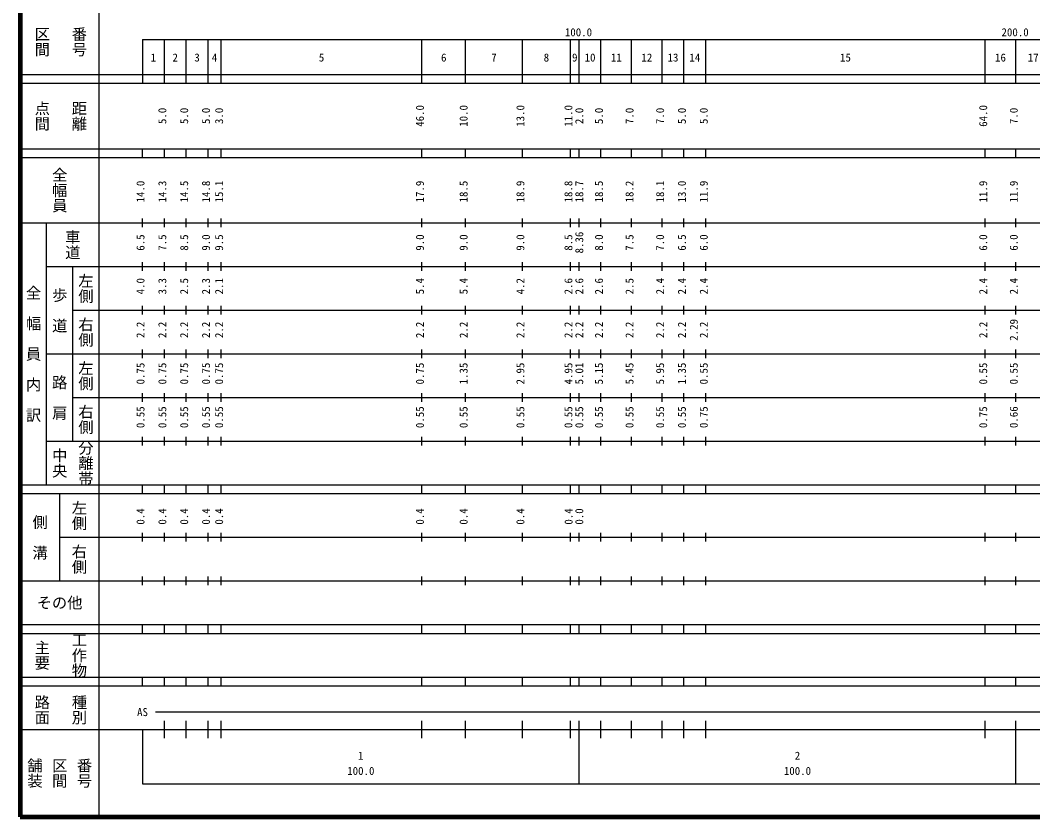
# Model space of a CAD drawing. Units: millimetres on the paper, enlarged 1000 times. Extents: x 40000 to 680000, y 20000 to 380000.
# Drawn here: x 40000 to 271890, y 20000 to 202409 of the extents above; entities that cross this region are included whole.
import ezdxf
from ezdxf.enums import TextEntityAlignment as Align

# ---------------------------------------------------------------- set-up
doc = ezdxf.new("R2010")
doc.units = ezdxf.units.MM
doc.header["$LTSCALE"] = 1000
doc.layers.add('M-TTL', color=2, linetype='Continuous', lineweight=140)
doc.layers.add('M-TTL-BAND', color=7, linetype='Continuous', lineweight=25)
doc.styles.add('@ＭＳ ゴシック', font='')
doc.styles.add('ＭＳ ゴシック', font='')
doc.styles.get('@ＭＳ ゴシック').set_extended_font_data('@MS Gothic')
doc.styles.get('ＭＳ ゴシック').set_extended_font_data('MS Gothic')

msp = doc.modelspace()

# ---------------------------------------------------------------- linework, layer by layer
at = {"layer": 'M-TTL'}
for p, q in [((40000, 380000), (40000, 20000)), ((40000, 20000), (680000, 20000))]:
    msp.add_line(p, q, dxfattribs=at)
at = {"layer": 'M-TTL-BAND'}
for p, q in [((58000, 370000), (58000, 20000)), ((68000, 198000), (579000, 198000)), ((68000, 198000), (68000, 188000)), ((73000, 188000), (73000, 198000)), ((78000, 188000), (78000, 198000)), ((83000, 188000), (83000, 198000)), ((86000, 188000), (86000, 198000)), ((132000, 188000), (132000, 198000)), ((142000, 188000), (142000, 198000)), ((155000, 188000), (155000, 198000)), ((166000, 188000), (166000, 198000)), ((168000, 188000), (168000, 198000)), ((173000, 188000), (173000, 198000)), ((180000, 188000), (180000, 198000)), ((187000, 188000), (187000, 198000)), ((192000, 188000), (192000, 198000)), ((197000, 188000), (197000, 198000)), ((261000, 188000), (261000, 198000)), ((268000, 188000), (268000, 198000)), ((40000, 190000), (579000, 190000)), ((40000, 188000), (579000, 188000)), ((40000, 173000), (579000, 173000)), ((68000, 171000), (68000, 173000)), ((73000, 171000), (73000, 173000)), ((78000, 171000), (78000, 173000)), ((83000, 171000), (83000, 173000)), ((86000, 171000), (86000, 173000)), ((132000, 171000), (132000, 173000)), ((142000, 171000), (142000, 173000)), ((155000, 171000), (155000, 173000)), ((166000, 171000), (166000, 173000)), ((168000, 171000), (168000, 173000)), ((173000, 171000), (173000, 173000)), ((180000, 171000), (180000, 173000)), ((187000, 171000), (187000, 173000)), ((192000, 171000), (192000, 173000)), ((197000, 171000), (197000, 173000)), ((261000, 171000), (261000, 173000)), ((268000, 171000), (268000, 173000)), ((40000, 171000), (579000, 171000)), ((40000, 156000), (579000, 156000)), ((46000, 96000), (46000, 156000)), ((68000, 155000), (68000, 157000)), ((73000, 155000), (73000, 157000)), ((78000, 155000), (78000, 157000)), ((83000, 155000), (83000, 157000)), ((86000, 155000), (86000, 157000)), ((132000, 155000), (132000, 157000)), ((142000, 155000), (142000, 157000)), ((155000, 155000), (155000, 157000)), ((166000, 155000), (166000, 157000)), ((168000, 155000), (168000, 157000)), ((173000, 155000), (173000, 157000)), ((180000, 155000), (180000, 157000)), ((187000, 155000), (187000, 157000)), ((192000, 155000), (192000, 157000)), ((197000, 155000), (197000, 157000)), ((261000, 155000), (261000, 157000)), ((268000, 155000), (268000, 157000)), ((68000, 145000), (68000, 147000)), ((73000, 145000), (73000, 147000)), ((78000, 145000), (78000, 147000)), ((83000, 145000), (83000, 147000)), ((86000, 145000), (86000, 147000)), ((132000, 145000), (132000, 147000)), ((142000, 145000), (142000, 147000)), ((155000, 145000), (155000, 147000)), ((166000, 145000), (166000, 147000)), ((168000, 145000), (168000, 147000)), ((173000, 145000), (173000, 147000)), ((180000, 145000), (180000, 147000)), ((187000, 145000), (187000, 147000)), ((192000, 145000), (192000, 147000)), ((197000, 145000), (197000, 147000)), ((261000, 145000), (261000, 147000)), ((268000, 145000), (268000, 147000)), ((46000, 146000), (579000, 146000)), ((52000, 146000), (52000, 106000)), ((68000, 135000), (68000, 137000)), ((73000, 135000), (73000, 137000)), ((78000, 135000), (78000, 137000)), ((83000, 135000), (83000, 137000)), ((86000, 135000), (86000, 137000)), ((132000, 135000), (132000, 137000)), ((142000, 135000), (142000, 137000)), ((155000, 135000), (155000, 137000)), ((166000, 135000), (166000, 137000)), ((168000, 135000), (168000, 137000)), ((173000, 135000), (173000, 137000)), ((180000, 135000), (180000, 137000)), ((187000, 135000), (187000, 137000)), ((192000, 135000), (192000, 137000)), ((197000, 135000), (197000, 137000)), ((261000, 135000), (261000, 137000)), ((268000, 135000), (268000, 137000)), ((52000, 136000), (579000, 136000)), ((46000, 126000), (579000, 126000)), ((68000, 125000), (68000, 127000)), ((73000, 125000), (73000, 127000)), ((78000, 125000), (78000, 127000)), ((83000, 125000), (83000, 127000)), ((86000, 125000), (86000, 127000)), ((132000, 125000), (132000, 127000)), ((142000, 125000), (142000, 127000)), ((155000, 125000), (155000, 127000)), ((166000, 125000), (166000, 127000)), ((168000, 125000), (168000, 127000)), ((173000, 125000), (173000, 127000)), ((180000, 125000), (180000, 127000)), ((187000, 125000), (187000, 127000)), ((192000, 125000), (192000, 127000)), ((197000, 125000), (197000, 127000)), ((261000, 125000), (261000, 127000)), ((268000, 125000), (268000, 127000)), ((52000, 116000), (579000, 116000)), ((68000, 115000), (68000, 117000)), ((73000, 115000), (73000, 117000)), ((78000, 115000), (78000, 117000)), ((83000, 115000), (83000, 117000)), ((86000, 115000), (86000, 117000)), ((132000, 115000), (132000, 117000)), ((142000, 115000), (142000, 117000)), ((155000, 115000), (155000, 117000)), ((166000, 115000), (166000, 117000)), ((168000, 115000), (168000, 117000)), ((173000, 115000), (173000, 117000)), ((180000, 115000), (180000, 117000)), ((187000, 115000), (187000, 117000)), ((192000, 115000), (192000, 117000)), ((197000, 115000), (197000, 117000)), ((261000, 115000), (261000, 117000)), ((268000, 115000), (268000, 117000)), ((68000, 105000), (68000, 107000)), ((73000, 105000), (73000, 107000)), ((78000, 105000), (78000, 107000)), ((83000, 105000), (83000, 107000)), ((86000, 105000), (86000, 107000)), ((132000, 105000), (132000, 107000)), ((142000, 105000), (142000, 107000)), ((155000, 105000), (155000, 107000)), ((166000, 105000), (166000, 107000)), ((168000, 105000), (168000, 107000)), ((173000, 105000), (173000, 107000)), ((180000, 105000), (180000, 107000)), ((187000, 105000), (187000, 107000)), ((192000, 105000), (192000, 107000)), ((197000, 105000), (197000, 107000)), ((261000, 105000), (261000, 107000)), ((268000, 105000), (268000, 107000)), ((46000, 106000), (579000, 106000)), ((40000, 96000), (579000, 96000)), ((68000, 94000), (68000, 96000)), ((73000, 94000), (73000, 96000)), ((78000, 94000), (78000, 96000)), ((83000, 94000), (83000, 96000)), ((86000, 94000), (86000, 96000)), ((132000, 94000), (132000, 96000)), ((142000, 94000), (142000, 96000)), ((155000, 94000), (155000, 96000)), ((166000, 94000), (166000, 96000)), ((168000, 94000), (168000, 96000)), ((173000, 94000), (173000, 96000)), ((180000, 94000), (180000, 96000)), ((187000, 94000), (187000, 96000)), ((192000, 94000), (192000, 96000)), ((197000, 94000), (197000, 96000)), ((261000, 94000), (261000, 96000)), ((268000, 94000), (268000, 96000)), ((40000, 94000), (579000, 94000)), ((49000, 94000), (49000, 74000)), ((49000, 84000), (579000, 84000)), ((68000, 83000), (68000, 85000)), ((73000, 83000), (73000, 85000)), ((78000, 83000), (78000, 85000)), ((83000, 83000), (83000, 85000)), ((86000, 83000), (86000, 85000)), ((132000, 83000), (132000, 85000)), ((142000, 83000), (142000, 85000)), ((155000, 83000), (155000, 85000)), ((166000, 83000), (166000, 85000)), ((168000, 83000), (168000, 85000)), ((173000, 83000), (173000, 85000)), ((180000, 83000), (180000, 85000)), ((187000, 83000), (187000, 85000)), ((192000, 83000), (192000, 85000)), ((197000, 83000), (197000, 85000)), ((261000, 83000), (261000, 85000)), ((268000, 83000), (268000, 85000)), ((68000, 73000), (68000, 75000)), ((73000, 73000), (73000, 75000)), ((78000, 73000), (78000, 75000)), ((83000, 73000), (83000, 75000)), ((86000, 73000), (86000, 75000)), ((132000, 73000), (132000, 75000)), ((142000, 73000), (142000, 75000)), ((155000, 73000), (155000, 75000)), ((166000, 73000), (166000, 75000)), ((168000, 73000), (168000, 75000)), ((173000, 73000), (173000, 75000)), ((180000, 73000), (180000, 75000)), ((187000, 73000), (187000, 75000)), ((192000, 73000), (192000, 75000)), ((197000, 73000), (197000, 75000)), ((261000, 73000), (261000, 75000)), ((268000, 73000), (268000, 75000)), ((40000, 74000), (579000, 74000)), ((40000, 64000), (579000, 64000)), ((68000, 62000), (68000, 64000)), ((73000, 62000), (73000, 64000)), ((78000, 62000), (78000, 64000)), ((83000, 62000), (83000, 64000)), ((86000, 62000), (86000, 64000)), ((132000, 62000), (132000, 64000)), ((142000, 62000), (142000, 64000)), ((155000, 62000), (155000, 64000)), ((166000, 62000), (166000, 64000)), ((168000, 62000), (168000, 64000)), ((173000, 62000), (173000, 64000)), ((180000, 62000), (180000, 64000)), ((187000, 62000), (187000, 64000)), ((192000, 62000), (192000, 64000)), ((197000, 62000), (197000, 64000)), ((261000, 62000), (261000, 64000)), ((268000, 62000), (268000, 64000)), ((40000, 62000), (579000, 62000)), ((40000, 52000), (579000, 52000)), ((68000, 50000), (68000, 52000)), ((73000, 50000), (73000, 52000)), ((78000, 50000), (78000, 52000)), ((83000, 50000), (83000, 52000)), ((86000, 50000), (86000, 52000)), ((132000, 50000), (132000, 52000)), ((142000, 50000), (142000, 52000)), ((155000, 50000), (155000, 52000)), ((166000, 50000), (166000, 52000)), ((168000, 50000), (168000, 52000)), ((173000, 50000), (173000, 52000)), ((180000, 50000), (180000, 52000)), ((187000, 50000), (187000, 52000)), ((192000, 50000), (192000, 52000)), ((197000, 50000), (197000, 52000)), ((261000, 50000), (261000, 52000)), ((268000, 50000), (268000, 52000)), ((40000, 50000), (579000, 50000)), ((71000, 44000), (565000, 44000)), ((73000, 38000), (73000, 42000)), ((78000, 38000), (78000, 42000)), ((83000, 38000), (83000, 42000)), ((86000, 38000), (86000, 42000)), ((132000, 38000), (132000, 42000)), ((142000, 38000), (142000, 42000)), ((155000, 38000), (155000, 42000)), ((166000, 38000), (166000, 42000)), ((168000, 27500), (168000, 42000)), ((173000, 38000), (173000, 42000)), ((180000, 38000), (180000, 42000)), ((187000, 38000), (187000, 42000)), ((192000, 38000), (192000, 42000)), ((197000, 38000), (197000, 42000)), ((261000, 38000), (261000, 42000)), ((268000, 27500), (268000, 42000)), ((40000, 40000), (579000, 40000)), ((68000, 40000), (68000, 27500)), ((68000, 27500), (579000, 27500))]:
    msp.add_line(p, q, dxfattribs=at)

# ---------------------------------------------------------------- texts
at = {"layer": 'M-TTL-BAND', "style": '@ＭＳ ゴシック'}
for s, p in [('区間', (45000, 197500)), ('番号', (53500, 197500)), ('点間', (45000, 180500)), ('距離', (53500, 180500)), ('全幅員', (49000, 163500)), ('車道', (52000, 151000)), ('左側', (55000, 141000)), ('全\u3000幅\u3000員\u3000内\u3000訳', (43000, 126000)), ('歩\u3000道', (49000, 136000)), ('右側', (55000, 131000)), ('左側', (55000, 121000)), ('路\u3000肩', (49000, 116000)), ('右側', (55000, 111000)), ('中央', (49000, 101000)), ('分離帯', (55000, 101000)), ('左側', (53500, 89000)), ('側\u3000溝', (44500, 84000)), ('右側', (53500, 79000)), ('主要', (45000, 57000)), ('工作物', (53500, 57000)), ('路面', (45000, 44500)), ('種別', (53500, 44500)), ('舗装', (43333, 30000)), ('区間', (49000, 30000)), ('番号', (54667, 30000))]:
    msp.add_text(s, height=2566, rotation=270, dxfattribs=at).set_placement(p, align=Align.MIDDLE_CENTER)
at = {"layer": 'M-TTL-BAND', "style": 'ＭＳ ゴシック'}
for s, p in [('100.0', (167844, 198195)), ('200.0', (267844, 198195)), ('1', (70500, 192405)), ('2', (75500, 192405)), ('3', (80500, 192405)), ('4', (84500, 192405)), ('5', (109000, 192405)), ('6', (137000, 192405)), ('7', (148500, 192405)), ('8', (160500, 192405)), ('9', (167000, 192405)), ('10', (170500, 192405)), ('11', (176500, 192405)), ('12', (183500, 192405)), ('13', (189500, 192405)), ('14', (194500, 192405)), ('15', (229000, 192405)), ('16', (264500, 192405)), ('17', (272000, 192405)), ('AS', (68000, 42500)), ('1', (118000, 32523)), ('2', (218000, 32523)), ('100.0', (118000, 29033)), ('100.0', (218000, 29033))]:
    msp.add_text(s, height=1833, dxfattribs=at).set_placement(p, align=Align.BOTTOM_CENTER)
for s, p in [('5.0', (74000, 180500)), ('5.0', (79000, 180500)), ('5.0', (84000, 180500)), ('3.0', (87000, 180500)), ('46.0', (133000, 180500)), ('10.0', (143000, 180500)), ('13.0', (156000, 180500)), ('11.0', (167000, 180500)), ('2.0', (169490, 180500)), ('5.0', (174000, 180500)), ('7.0', (181000, 180500)), ('7.0', (188000, 180500)), ('5.0', (193000, 180500)), ('5.0', (198000, 180500)), ('64.0', (262000, 180500)), ('7.0', (269000, 180500)), ('14.0', (69000, 163174)), ('14.3', (74000, 163174)), ('14.5', (79000, 163174)), ('14.8', (84000, 163174)), ('15.1', (87000, 163174)), ('17.9', (133000, 163174)), ('18.5', (143000, 163174)), ('18.9', (156000, 163174)), ('18.8', (167000, 163174)), ('18.7', (169490, 163174)), ('18.5', (174000, 163174)), ('18.2', (181000, 163174)), ('18.1', (188000, 163174)), ('13.0', (193000, 163174)), ('11.9', (198000, 163174)), ('11.9', (262000, 163174)), ('11.9', (269000, 163174)), ('6.5', (69000, 151500)), ('7.5', (74000, 151500)), ('8.5', (79000, 151500)), ('9.0', (84000, 151500)), ('9.5', (87000, 151500)), ('9.0', (133000, 151500)), ('9.0', (143000, 151500)), ('9.0', (156000, 151500)), ('8.5', (167000, 151500)), ('8.36', (169490, 151500)), ('8.0', (174000, 151500)), ('7.5', (181000, 151500)), ('7.0', (188000, 151500)), ('6.5', (193000, 151500)), ('6.0', (198000, 151500)), ('6.0', (262000, 151500)), ('6.0', (269000, 151500)), ('4.0', (69000, 141500)), ('3.3', (74000, 141500)), ('2.5', (79000, 141500)), ('2.3', (84000, 141500)), ('2.1', (87000, 141500)), ('5.4', (133000, 141500)), ('5.4', (143000, 141500)), ('4.2', (156000, 141500)), ('2.6', (167000, 141500)), ('2.6', (169490, 141500)), ('2.6', (174000, 141500)), ('2.5', (181000, 141500)), ('2.4', (188000, 141500)), ('2.4', (193000, 141500)), ('2.4', (198000, 141500)), ('2.4', (262000, 141500)), ('2.4', (269000, 141500)), ('2.2', (69000, 131500)), ('2.2', (74000, 131500)), ('2.2', (79000, 131500)), ('2.2', (84000, 131500)), ('2.2', (87000, 131500)), ('2.2', (133000, 131500)), ('2.2', (143000, 131500)), ('2.2', (156000, 131500)), ('2.2', (167000, 131500)), ('2.2', (169490, 131500)), ('2.2', (174000, 131500)), ('2.2', (181000, 131500)), ('2.2', (188000, 131500)), ('2.2', (193000, 131500)), ('2.2', (198000, 131500)), ('2.2', (262000, 131500)), ('2.29', (269000, 131500)), ('0.75', (69000, 121500)), ('0.75', (74000, 121500)), ('0.75', (79000, 121500)), ('0.75', (84000, 121500)), ('0.75', (87000, 121500)), ('0.75', (133000, 121500)), ('1.35', (143000, 121500)), ('2.95', (156000, 121500)), ('4.95', (167000, 121500)), ('5.01', (169490, 121500)), ('5.15', (174000, 121500)), ('5.45', (181000, 121500)), ('5.95', (188000, 121500)), ('1.35', (193000, 121500)), ('0.55', (198000, 121500)), ('0.55', (262000, 121500)), ('0.55', (269000, 121500)), ('0.55', (69000, 111500)), ('0.55', (74000, 111500)), ('0.55', (79000, 111500)), ('0.55', (84000, 111500)), ('0.55', (87000, 111500)), ('0.55', (133000, 111500)), ('0.55', (143000, 111500)), ('0.55', (156000, 111500)), ('0.55', (167000, 111500)), ('0.55', (169490, 111500)), ('0.55', (174000, 111500)), ('0.55', (181000, 111500)), ('0.55', (188000, 111500)), ('0.55', (193000, 111500)), ('0.75', (198000, 111500)), ('0.75', (262000, 111500)), ('0.66', (269000, 111500)), ('0.4', (69000, 88764)), ('0.4', (74000, 88764)), ('0.4', (79000, 88764)), ('0.4', (84000, 88764)), ('0.4', (87000, 88764)), ('0.4', (133000, 88764)), ('0.4', (143000, 88764)), ('0.4', (156000, 88764)), ('0.4', (167048, 88764)), ('0.0', (169490, 88764))]:
    msp.add_text(s, height=1833, rotation=90, dxfattribs=at).set_placement(p, align=Align.BOTTOM_CENTER)
msp.add_text('その他', height=2566, dxfattribs=at).set_placement((49000, 69000), align=Align.MIDDLE_CENTER)

doc.saveas('drawing.dxf')
